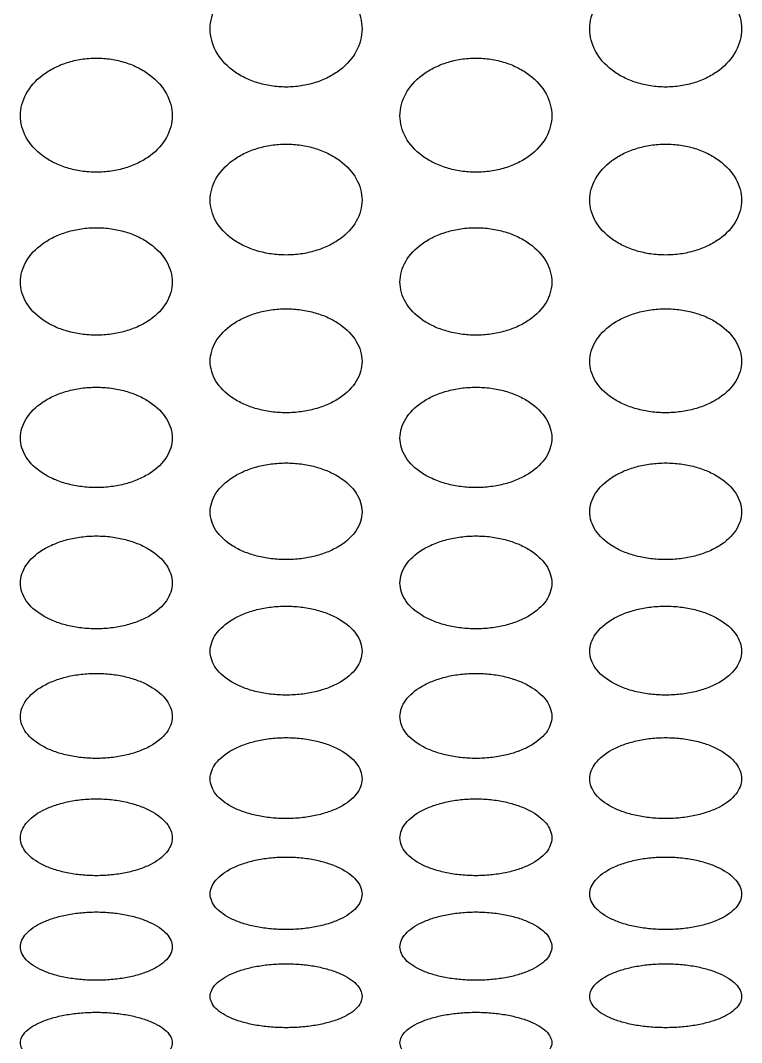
# Model space of a CAD drawing. Header units: millimetres. Extents: x 324 to 7054, y -67 to 2159.
# Drawn here: x 1586 to 1624, y 1336 to 1389.9 of the extents above; entities that cross this region are included whole.
import ezdxf

# ---------------------------------------------------------------- set-up
doc = ezdxf.new("R2010")
doc.units = ezdxf.units.MM
doc.header["$LTSCALE"] = 153.67
doc.layers.add('02___PRT_ALL_AXES', color=7, linetype='CONTINUOUS')

msp = doc.modelspace()

# ---------------------------------------------------------------- linework, layer by layer
at = {"layer": '02___PRT_ALL_AXES', "linetype": 'Continuous'}
for points in [[(1600.03476, 1386.352), (1599.76893, 1386.35226), (1599.24531, 1386.3916), (1598.48961, 1386.56664), (1597.79947, 1386.84746), (1596.98616, 1387.35475), (1596.24385, 1388.20188), (1595.9302, 1389.4141), (1596.24394, 1390.63195), (1596.98437, 1391.49607), (1597.79615, 1392.01762), (1598.48659, 1392.3083), (1599.24381, 1392.49019), (1599.76846, 1392.53111), (1600.03476, 1392.53138)], [(1600.03476, 1392.53138), (1600.30058, 1392.5311), (1600.8242, 1392.49034), (1601.5799, 1392.3092), (1602.27004, 1392.01937), (1603.08335, 1391.49783), (1603.82566, 1390.6329), (1604.13932, 1389.41179), (1603.82557, 1388.20283), (1603.08514, 1387.35646), (1602.27336, 1386.84917), (1601.58292, 1386.56751), (1600.8257, 1386.39175), (1600.30105, 1386.35226), (1600.03476, 1386.352)], [(1620.03476, 1386.352), (1619.76893, 1386.35226), (1619.24531, 1386.3916), (1618.48961, 1386.56664), (1617.79947, 1386.84746), (1616.98616, 1387.35475), (1616.24385, 1388.20188), (1615.9302, 1389.4141), (1616.24394, 1390.63195), (1616.98437, 1391.49607), (1617.79615, 1392.01762), (1618.48659, 1392.3083), (1619.24381, 1392.49019), (1619.76846, 1392.53111), (1620.03476, 1392.53138)], [(1620.03476, 1392.53138), (1620.30058, 1392.5311), (1620.8242, 1392.49034), (1621.5799, 1392.3092), (1622.27004, 1392.01937), (1623.08335, 1391.49783), (1623.82566, 1390.6329), (1624.13932, 1389.41179), (1623.82557, 1388.20283), (1623.08514, 1387.35646), (1622.27336, 1386.84917), (1621.58292, 1386.56751), (1620.8257, 1386.39175), (1620.30105, 1386.35226), (1620.03476, 1386.352)], [(1590.03476, 1381.86358), (1589.76893, 1381.86384), (1589.24531, 1381.90207), (1588.48961, 1382.07219), (1587.79947, 1382.34515), (1586.98616, 1382.8383), (1586.24385, 1383.66201), (1585.9302, 1384.84125), (1586.24394, 1386.02654), (1586.98437, 1386.86794), (1587.79615, 1387.37587), (1588.48659, 1387.65901), (1589.24381, 1387.83619), (1589.76846, 1387.87605), (1590.03476, 1387.87631)], [(1590.03476, 1387.87631), (1590.30058, 1387.87605), (1590.8242, 1387.83633), (1591.5799, 1387.65989), (1592.27004, 1387.37758), (1593.08335, 1386.86964), (1593.82566, 1386.02747), (1594.13932, 1384.839), (1593.82557, 1383.66294), (1593.08514, 1382.83996), (1592.27336, 1382.3468), (1591.58292, 1382.07304), (1590.8257, 1381.90221), (1590.30105, 1381.86383), (1590.03476, 1381.86358)], [(1610.03476, 1381.86358), (1609.76893, 1381.86384), (1609.24531, 1381.90207), (1608.48961, 1382.07219), (1607.79947, 1382.34515), (1606.98616, 1382.8383), (1606.24385, 1383.66201), (1605.9302, 1384.84125), (1606.24394, 1386.02654), (1606.98437, 1386.86794), (1607.79615, 1387.37587), (1608.48659, 1387.65901), (1609.24381, 1387.83619), (1609.76846, 1387.87605), (1610.03476, 1387.87631)], [(1610.03476, 1387.87631), (1610.30058, 1387.87605), (1610.8242, 1387.83633), (1611.5799, 1387.65989), (1612.27004, 1387.37758), (1613.08335, 1386.86964), (1613.82566, 1386.02747), (1614.13932, 1384.839), (1613.82557, 1383.66294), (1613.08514, 1382.83996), (1612.27336, 1382.3468), (1611.58292, 1382.07304), (1610.8257, 1381.90221), (1610.30105, 1381.86383), (1610.03476, 1381.86358)], [(1600.03476, 1377.5054), (1599.76893, 1377.50565), (1599.24531, 1377.54273), (1598.48961, 1377.70776), (1597.79947, 1377.97259), (1596.98616, 1378.45111), (1596.24385, 1379.25058), (1595.9302, 1380.39566), (1596.24394, 1381.54721), (1596.98437, 1382.36503), (1597.79615, 1382.85885), (1598.48659, 1383.13415), (1599.24381, 1383.30645), (1599.76846, 1383.34522), (1600.03476, 1383.34547)], [(1600.03476, 1383.34547), (1600.30058, 1383.34521), (1600.8242, 1383.30659), (1601.5799, 1383.13501), (1602.27004, 1382.86051), (1603.08335, 1382.36669), (1603.82566, 1381.54811), (1604.13932, 1380.39348), (1603.82557, 1379.25148), (1603.08514, 1378.45272), (1602.27336, 1377.9742), (1601.58292, 1377.70859), (1600.8257, 1377.54287), (1600.30105, 1377.50564), (1600.03476, 1377.5054)], [(1620.03476, 1377.5054), (1619.76893, 1377.50565), (1619.24531, 1377.54273), (1618.48961, 1377.70776), (1617.79947, 1377.97259), (1616.98616, 1378.45111), (1616.24385, 1379.25058), (1615.9302, 1380.39566), (1616.24394, 1381.54721), (1616.98437, 1382.36503), (1617.79615, 1382.85885), (1618.48659, 1383.13415), (1619.24381, 1383.30645), (1619.76846, 1383.34522), (1620.03476, 1383.34547)], [(1620.03476, 1383.34547), (1620.30058, 1383.34521), (1620.8242, 1383.30659), (1621.5799, 1383.13501), (1622.27004, 1382.86051), (1623.08335, 1382.36669), (1623.82566, 1381.54811), (1624.13932, 1380.39348), (1623.82557, 1379.25148), (1623.08514, 1378.45272), (1622.27336, 1377.9742), (1621.58292, 1377.70859), (1620.8257, 1377.54287), (1620.30105, 1377.50564), (1620.03476, 1377.5054)], [(1590.03476, 1373.28182), (1589.76893, 1373.28206), (1589.24531, 1373.31796), (1588.48961, 1373.47774), (1587.79947, 1373.73417), (1586.98616, 1374.19757), (1586.24385, 1374.972), (1585.9302, 1376.08178), (1586.24394, 1377.19844), (1586.98437, 1377.99186), (1587.79615, 1378.47107), (1588.48659, 1378.73827), (1589.24381, 1378.9055), (1589.76846, 1378.94314), (1590.03476, 1378.94338)], [(1590.03476, 1378.94338), (1590.30058, 1378.94313), (1590.8242, 1378.90564), (1591.5799, 1378.7391), (1592.27004, 1378.47269), (1593.08335, 1377.99347), (1593.82566, 1377.19931), (1594.13932, 1376.07967), (1593.82557, 1374.97288), (1593.08514, 1374.19914), (1592.27336, 1373.73572), (1591.58292, 1373.47854), (1590.8257, 1373.3181), (1590.30105, 1373.28205), (1590.03476, 1373.28182)], [(1610.03476, 1373.28182), (1609.76893, 1373.28206), (1609.24531, 1373.31796), (1608.48961, 1373.47774), (1607.79947, 1373.73417), (1606.98616, 1374.19757), (1606.24385, 1374.972), (1605.9302, 1376.08178), (1606.24394, 1377.19844), (1606.98437, 1377.99186), (1607.79615, 1378.47107), (1608.48659, 1378.73827), (1609.24381, 1378.9055), (1609.76846, 1378.94314), (1610.03476, 1378.94338)], [(1610.03476, 1378.94338), (1610.30058, 1378.94313), (1610.8242, 1378.90564), (1611.5799, 1378.7391), (1612.27004, 1378.47269), (1613.08335, 1377.99347), (1613.82566, 1377.19931), (1614.13932, 1376.07967), (1613.82557, 1374.97288), (1613.08514, 1374.19914), (1612.27336, 1373.73572), (1611.58292, 1373.47854), (1610.8257, 1373.3181), (1610.30105, 1373.28205), (1610.03476, 1373.28182)], [(1600.03476, 1369.19707), (1599.76893, 1369.1973), (1599.24531, 1369.23199), (1598.48961, 1369.38635), (1597.79947, 1369.63412), (1596.98616, 1370.08195), (1596.24385, 1370.83056), (1595.9302, 1371.90393), (1596.24394, 1372.98457), (1596.98437, 1373.75281), (1597.79615, 1374.21693), (1598.48659, 1374.47575), (1599.24381, 1374.63776), (1599.76846, 1374.67422), (1600.03476, 1374.67446)], [(1600.03476, 1374.67446), (1600.30058, 1374.67421), (1600.8242, 1374.6379), (1601.5799, 1374.47656), (1602.27004, 1374.2185), (1603.08335, 1373.75437), (1603.82566, 1372.98542), (1604.13932, 1371.90189), (1603.82557, 1370.83141), (1603.08514, 1370.08346), (1602.27336, 1369.63563), (1601.58292, 1369.38712), (1600.8257, 1369.23211), (1600.30105, 1369.19729), (1600.03476, 1369.19707)], [(1620.03476, 1369.19707), (1619.76893, 1369.1973), (1619.24531, 1369.23199), (1618.48961, 1369.38635), (1617.79947, 1369.63412), (1616.98616, 1370.08195), (1616.24385, 1370.83056), (1615.9302, 1371.90393), (1616.24394, 1372.98457), (1616.98437, 1373.75281), (1617.79615, 1374.21693), (1618.48659, 1374.47575), (1619.24381, 1374.63776), (1619.76846, 1374.67422), (1620.03476, 1374.67446)], [(1620.03476, 1374.67446), (1620.30058, 1374.67421), (1620.8242, 1374.6379), (1621.5799, 1374.47656), (1622.27004, 1374.2185), (1623.08335, 1373.75437), (1623.82566, 1372.98542), (1624.13932, 1371.90189), (1623.82557, 1370.83141), (1623.08514, 1370.08346), (1622.27336, 1369.63563), (1621.58292, 1369.38712), (1620.8257, 1369.23211), (1620.30105, 1369.19729), (1620.03476, 1369.19707)], [(1590.03476, 1365.25524), (1589.76893, 1365.25546), (1589.24531, 1365.28889), (1588.48961, 1365.4377), (1587.79947, 1365.67656), (1586.98616, 1366.10837), (1586.24385, 1366.83041), (1585.9302, 1367.86629), (1586.24394, 1368.90984), (1586.98437, 1369.65212), (1587.79615, 1370.10068), (1588.48659, 1370.35087), (1589.24381, 1370.50749), (1589.76846, 1370.54274), (1590.03476, 1370.54297)], [(1590.03476, 1370.54297), (1590.30058, 1370.54273), (1590.8242, 1370.50762), (1591.5799, 1370.35165), (1592.27004, 1370.1022), (1593.08335, 1369.65362), (1593.82566, 1368.91065), (1594.13932, 1367.86432), (1593.82557, 1366.83123), (1593.08514, 1366.10982), (1592.27336, 1365.67801), (1591.58292, 1365.43844), (1590.8257, 1365.28902), (1590.30105, 1365.25545), (1590.03476, 1365.25524)], [(1610.03476, 1365.25524), (1609.76893, 1365.25546), (1609.24531, 1365.28889), (1608.48961, 1365.4377), (1607.79947, 1365.67656), (1606.98616, 1366.10837), (1606.24385, 1366.83041), (1605.9302, 1367.86629), (1606.24394, 1368.90984), (1606.98437, 1369.65212), (1607.79615, 1370.10068), (1608.48659, 1370.35087), (1609.24381, 1370.50749), (1609.76846, 1370.54274), (1610.03476, 1370.54297)], [(1610.03476, 1370.54297), (1610.30058, 1370.54273), (1610.8242, 1370.50762), (1611.5799, 1370.35165), (1612.27004, 1370.1022), (1613.08335, 1369.65362), (1613.82566, 1368.91065), (1614.13932, 1367.86432), (1613.82557, 1366.83123), (1613.08514, 1366.10982), (1612.27336, 1365.67801), (1611.58292, 1365.43844), (1610.8257, 1365.28902), (1610.30105, 1365.25545), (1610.03476, 1365.25524)], [(1600.03476, 1361.46027), (1599.76893, 1361.46048), (1599.24531, 1361.49263), (1598.48961, 1361.63572), (1597.79947, 1361.86543), (1596.98616, 1362.28079), (1596.24385, 1362.97554), (1595.9302, 1363.9729), (1596.24394, 1364.9783), (1596.98437, 1365.69389), (1597.79615, 1366.12645), (1598.48659, 1366.36775), (1599.24381, 1366.51883), (1599.76846, 1366.55283), (1600.03476, 1366.55305)], [(1600.03476, 1366.55305), (1600.30058, 1366.55283), (1600.8242, 1366.51895), (1601.5799, 1366.3685), (1602.27004, 1366.12791), (1603.08335, 1365.69534), (1603.82566, 1364.97909), (1604.13932, 1363.971), (1603.82557, 1362.97633), (1603.08514, 1362.28219), (1602.27336, 1361.86683), (1601.58292, 1361.63643), (1600.8257, 1361.49275), (1600.30105, 1361.46048), (1600.03476, 1361.46027)], [(1620.03476, 1361.46027), (1619.76893, 1361.46048), (1619.24531, 1361.49263), (1618.48961, 1361.63572), (1617.79947, 1361.86543), (1616.98616, 1362.28079), (1616.24385, 1362.97554), (1615.9302, 1363.9729), (1616.24394, 1364.9783), (1616.98437, 1365.69389), (1617.79615, 1366.12645), (1618.48659, 1366.36775), (1619.24381, 1366.51883), (1619.76846, 1366.55283), (1620.03476, 1366.55305)], [(1620.03476, 1366.55305), (1620.30058, 1366.55283), (1620.8242, 1366.51895), (1621.5799, 1366.3685), (1622.27004, 1366.12791), (1623.08335, 1365.69534), (1623.82566, 1364.97909), (1624.13932, 1363.971), (1623.82557, 1362.97633), (1623.08514, 1362.28219), (1622.27336, 1361.86683), (1621.58292, 1361.63643), (1620.8257, 1361.49275), (1620.30105, 1361.46048), (1620.03476, 1361.46027)], [(1590.03476, 1357.81596), (1589.76893, 1357.81617), (1589.24531, 1357.847), (1588.48961, 1357.98423), (1587.79947, 1358.20457), (1586.98616, 1358.60305), (1586.24385, 1359.26982), (1585.9302, 1360.22765), (1586.24394, 1361.19392), (1586.98437, 1361.88208), (1587.79615, 1362.29821), (1588.48659, 1362.53038), (1589.24381, 1362.67576), (1589.76846, 1362.70849), (1590.03476, 1362.7087)], [(1590.03476, 1362.7087), (1590.30058, 1362.70848), (1590.8242, 1362.67589), (1591.5799, 1362.53111), (1592.27004, 1362.29961), (1593.08335, 1361.88348), (1593.82566, 1361.19467), (1594.13932, 1360.22583), (1593.82557, 1359.27058), (1593.08514, 1358.6044), (1592.27336, 1358.20591), (1591.58292, 1357.98491), (1590.8257, 1357.84711), (1590.30105, 1357.81617), (1590.03476, 1357.81596)], [(1610.03476, 1357.81596), (1609.76893, 1357.81617), (1609.24531, 1357.847), (1608.48961, 1357.98423), (1607.79947, 1358.20457), (1606.98616, 1358.60305), (1606.24385, 1359.26982), (1605.9302, 1360.22765), (1606.24394, 1361.19392), (1606.98437, 1361.88208), (1607.79615, 1362.29821), (1608.48659, 1362.53038), (1609.24381, 1362.67576), (1609.76846, 1362.70849), (1610.03476, 1362.7087)], [(1610.03476, 1362.7087), (1610.30058, 1362.70848), (1610.8242, 1362.67589), (1611.5799, 1362.53111), (1612.27004, 1362.29961), (1613.08335, 1361.88348), (1613.82566, 1361.19467), (1614.13932, 1360.22583), (1613.82557, 1359.27058), (1613.08514, 1358.6044), (1612.27336, 1358.20591), (1611.58292, 1357.98491), (1610.8257, 1357.84711), (1610.30105, 1357.81617), (1610.03476, 1357.81596)], [(1600.03476, 1354.32597), (1599.76893, 1354.32617), (1599.24531, 1354.35565), (1598.48961, 1354.48688), (1597.79947, 1354.69763), (1596.98616, 1355.07884), (1596.24385, 1355.71696), (1595.9302, 1356.63431), (1596.24394, 1357.56046), (1596.98437, 1358.22052), (1597.79615, 1358.61979), (1598.48659, 1358.84261), (1599.24381, 1358.98215), (1599.76846, 1359.01356), (1600.03476, 1359.01376)], [(1600.03476, 1359.01376), (1600.30058, 1359.01355), (1600.8242, 1358.98226), (1601.5799, 1358.8433), (1602.27004, 1358.62114), (1603.08335, 1358.22186), (1603.82566, 1357.56118), (1604.13932, 1356.63256), (1603.82557, 1355.71768), (1603.08514, 1355.08013), (1602.27336, 1354.69891), (1601.58292, 1354.48754), (1600.8257, 1354.35576), (1600.30105, 1354.32616), (1600.03476, 1354.32597)], [(1620.03476, 1354.32597), (1619.76893, 1354.32617), (1619.24531, 1354.35565), (1618.48961, 1354.48688), (1617.79947, 1354.69763), (1616.98616, 1355.07884), (1616.24385, 1355.71696), (1615.9302, 1356.63431), (1616.24394, 1357.56046), (1616.98437, 1358.22052), (1617.79615, 1358.61979), (1618.48659, 1358.84261), (1619.24381, 1358.98215), (1619.76846, 1359.01356), (1620.03476, 1359.01376)], [(1620.03476, 1359.01376), (1620.30058, 1359.01355), (1620.8242, 1358.98226), (1621.5799, 1358.8433), (1622.27004, 1358.62114), (1623.08335, 1358.22186), (1623.82566, 1357.56118), (1624.13932, 1356.63256), (1623.82557, 1355.71768), (1623.08514, 1355.08013), (1622.27336, 1354.69891), (1621.58292, 1354.48754), (1620.8257, 1354.35576), (1620.30105, 1354.32616), (1620.03476, 1354.32597)], [(1590.03476, 1350.99378), (1589.76893, 1350.99397), (1589.24531, 1351.02207), (1588.48961, 1351.14718), (1587.79947, 1351.34812), (1586.98616, 1351.71168), (1586.24385, 1352.32051), (1585.9302, 1353.19646), (1586.24394, 1354.08156), (1586.98437, 1354.71286), (1587.79615, 1355.09488), (1588.48659, 1355.30811), (1589.24381, 1355.44167), (1589.76846, 1355.47174), (1590.03476, 1355.47194)], [(1590.03476, 1355.47194), (1590.30058, 1355.47174), (1590.8242, 1355.44179), (1591.5799, 1355.30878), (1592.27004, 1355.09617), (1593.08335, 1354.71414), (1593.82566, 1354.08225), (1594.13932, 1353.19478), (1593.82557, 1352.3212), (1593.08514, 1351.7129), (1592.27336, 1351.34934), (1591.58292, 1351.1478), (1590.8257, 1351.02218), (1590.30105, 1350.99397), (1590.03476, 1350.99378)], [(1610.03476, 1350.99378), (1609.76893, 1350.99397), (1609.24531, 1351.02207), (1608.48961, 1351.14718), (1607.79947, 1351.34812), (1606.98616, 1351.71168), (1606.24385, 1352.32051), (1605.9302, 1353.19646), (1606.24394, 1354.08156), (1606.98437, 1354.71286), (1607.79615, 1355.09488), (1608.48659, 1355.30811), (1609.24381, 1355.44167), (1609.76846, 1355.47174), (1610.03476, 1355.47194)], [(1610.03476, 1355.47194), (1610.30058, 1355.47174), (1610.8242, 1355.44179), (1611.5799, 1355.30878), (1612.27004, 1355.09617), (1613.08335, 1354.71414), (1613.82566, 1354.08225), (1614.13932, 1353.19478), (1613.82557, 1352.3212), (1613.08514, 1351.7129), (1612.27336, 1351.34934), (1611.58292, 1351.1478), (1610.8257, 1351.02218), (1610.30105, 1350.99397), (1610.03476, 1350.99378)], [(1600.03476, 1347.82273), (1599.76893, 1347.82291), (1599.24531, 1347.84961), (1598.48961, 1347.96846), (1597.79947, 1348.15939), (1596.98616, 1348.50494), (1596.24385, 1349.08387), (1595.9302, 1349.91754), (1596.24394, 1350.76072), (1596.98437, 1351.36262), (1597.79615, 1351.72701), (1598.48659, 1351.93044), (1599.24381, 1352.05789), (1599.76846, 1352.08658), (1600.03476, 1352.08677)], [(1600.03476, 1352.08677), (1600.30058, 1352.08658), (1600.8242, 1352.05799), (1601.5799, 1351.93108), (1602.27004, 1351.72823), (1603.08335, 1351.36384), (1603.82566, 1350.76137), (1604.13932, 1349.91595), (1603.82557, 1349.08452), (1603.08514, 1348.5061), (1602.27336, 1348.16055), (1601.58292, 1347.96905), (1600.8257, 1347.8497), (1600.30105, 1347.82291), (1600.03476, 1347.82273)], [(1620.03476, 1347.82273), (1619.76893, 1347.82291), (1619.24531, 1347.84961), (1618.48961, 1347.96846), (1617.79947, 1348.15939), (1616.98616, 1348.50494), (1616.24385, 1349.08387), (1615.9302, 1349.91754), (1616.24394, 1350.76072), (1616.98437, 1351.36262), (1617.79615, 1351.72701), (1618.48659, 1351.93044), (1619.24381, 1352.05789), (1619.76846, 1352.08658), (1620.03476, 1352.08677)], [(1620.03476, 1352.08677), (1620.30058, 1352.08658), (1620.8242, 1352.05799), (1621.5799, 1351.93108), (1622.27004, 1351.72823), (1623.08335, 1351.36384), (1623.82566, 1350.76137), (1624.13932, 1349.91595), (1623.82557, 1349.08452), (1623.08514, 1348.5061), (1622.27336, 1348.16055), (1621.58292, 1347.96905), (1620.8257, 1347.8497), (1620.30105, 1347.82291), (1620.03476, 1347.82273)], [(1590.03476, 1344.816), (1589.76893, 1344.81617), (1589.24531, 1344.84143), (1588.48961, 1344.95391), (1587.79947, 1345.13464), (1586.98616, 1345.46183), (1586.24385, 1346.01028), (1585.9302, 1346.80084), (1586.24394, 1347.60125), (1586.98437, 1348.17314), (1587.79615, 1348.51954), (1588.48659, 1348.71297), (1589.24381, 1348.83418), (1589.76846, 1348.86147), (1590.03476, 1348.86165)], [(1590.03476, 1348.86165), (1590.30058, 1348.86146), (1590.8242, 1348.83428), (1591.5799, 1348.71358), (1592.27004, 1348.5207), (1593.08335, 1348.17431), (1593.82566, 1347.60187), (1594.13932, 1346.79933), (1593.82557, 1346.0109), (1593.08514, 1345.46293), (1592.27336, 1345.13574), (1591.58292, 1344.95447), (1590.8257, 1344.84152), (1590.30105, 1344.81616), (1590.03476, 1344.816)], [(1610.03476, 1344.816), (1609.76893, 1344.81617), (1609.24531, 1344.84143), (1608.48961, 1344.95391), (1607.79947, 1345.13464), (1606.98616, 1345.46183), (1606.24385, 1346.01028), (1605.9302, 1346.80084), (1606.24394, 1347.60125), (1606.98437, 1348.17314), (1607.79615, 1348.51954), (1608.48659, 1348.71297), (1609.24381, 1348.83418), (1609.76846, 1348.86147), (1610.03476, 1348.86165)], [(1610.03476, 1348.86165), (1610.30058, 1348.86146), (1610.8242, 1348.83428), (1611.5799, 1348.71358), (1612.27004, 1348.5207), (1613.08335, 1348.17431), (1613.82566, 1347.60187), (1614.13932, 1346.79933), (1613.82557, 1346.0109), (1613.08514, 1345.46293), (1612.27336, 1345.13574), (1611.58292, 1344.95447), (1610.8257, 1344.84152), (1610.30105, 1344.81616), (1610.03476, 1344.816)], [(1600.03476, 1341.97658), (1599.76893, 1341.97674), (1599.24531, 1342.00055), (1598.48961, 1342.10654), (1597.79947, 1342.2769), (1596.98616, 1342.58539), (1596.24385, 1343.10282), (1595.9302, 1343.84947), (1596.24394, 1344.60631), (1596.98437, 1345.14764), (1597.79615, 1345.47568), (1598.48659, 1345.65893), (1599.24381, 1345.77377), (1599.76846, 1345.79963), (1600.03476, 1345.7998)], [(1600.03476, 1345.7998), (1600.30058, 1345.79962), (1600.8242, 1345.77386), (1601.5799, 1345.6595), (1602.27004, 1345.47679), (1603.08335, 1345.14874), (1603.82566, 1344.6069), (1604.13932, 1343.84804), (1603.82557, 1343.10341), (1603.08514, 1342.58644), (1602.27336, 1342.27793), (1601.58292, 1342.10707), (1600.8257, 1342.00063), (1600.30105, 1341.97674), (1600.03476, 1341.97658)], [(1620.03476, 1341.97658), (1619.76893, 1341.97674), (1619.24531, 1342.00055), (1618.48961, 1342.10654), (1617.79947, 1342.2769), (1616.98616, 1342.58539), (1616.24385, 1343.10282), (1615.9302, 1343.84947), (1616.24394, 1344.60631), (1616.98437, 1345.14764), (1617.79615, 1345.47568), (1618.48659, 1345.65893), (1619.24381, 1345.77377), (1619.76846, 1345.79963), (1620.03476, 1345.7998)], [(1620.03476, 1345.7998), (1620.30058, 1345.79962), (1620.8242, 1345.77386), (1621.5799, 1345.6595), (1622.27004, 1345.47679), (1623.08335, 1345.14874), (1623.82566, 1344.6069), (1624.13932, 1343.84804), (1623.82557, 1343.10341), (1623.08514, 1342.58644), (1622.27336, 1342.27793), (1621.58292, 1342.10707), (1620.8257, 1342.00063), (1620.30105, 1341.97674), (1620.03476, 1341.97658)], [(1590.03476, 1339.30734), (1589.76893, 1339.30749), (1589.24531, 1339.32981), (1588.48961, 1339.42921), (1587.79947, 1339.58902), (1586.98616, 1339.87852), (1586.24385, 1340.36439), (1585.9302, 1341.0664), (1586.24394, 1341.77891), (1586.98437, 1342.28912), (1587.79615, 1342.59849), (1588.48659, 1342.77136), (1589.24381, 1342.87972), (1589.76846, 1342.90413), (1590.03476, 1342.90429)], [(1590.03476, 1342.90429), (1590.30058, 1342.90412), (1590.8242, 1342.87981), (1591.5799, 1342.7719), (1592.27004, 1342.59953), (1593.08335, 1342.29016), (1593.82566, 1341.77946), (1594.13932, 1341.06506), (1593.82557, 1340.36495), (1593.08514, 1339.8795), (1592.27336, 1339.58999), (1591.58292, 1339.42971), (1590.8257, 1339.32989), (1590.30105, 1339.30748), (1590.03476, 1339.30734)], [(1610.03476, 1339.30734), (1609.76893, 1339.30749), (1609.24531, 1339.32981), (1608.48961, 1339.42921), (1607.79947, 1339.58902), (1606.98616, 1339.87852), (1606.24385, 1340.36439), (1605.9302, 1341.0664), (1606.24394, 1341.77891), (1606.98437, 1342.28912), (1607.79615, 1342.59849), (1608.48659, 1342.77136), (1609.24381, 1342.87972), (1609.76846, 1342.90413), (1610.03476, 1342.90429)], [(1610.03476, 1342.90429), (1610.30058, 1342.90412), (1610.8242, 1342.87981), (1611.5799, 1342.7719), (1612.27004, 1342.59953), (1613.08335, 1342.29016), (1613.82566, 1341.77946), (1614.13932, 1341.06506), (1613.82557, 1340.36495), (1613.08514, 1339.8795), (1612.27336, 1339.58999), (1611.58292, 1339.42971), (1610.8257, 1339.32989), (1610.30105, 1339.30748), (1610.03476, 1339.30734)], [(1600.03476, 1336.81093), (1599.76893, 1336.81107), (1599.24531, 1336.83188), (1598.48961, 1336.9246), (1597.79947, 1337.0737), (1596.98616, 1337.34391), (1596.24385, 1337.79775), (1595.9302, 1338.4544), (1596.24394, 1339.12187), (1596.98437, 1339.60046), (1597.79615, 1339.89084), (1598.48659, 1340.05316), (1599.24381, 1340.15494), (1599.76846, 1340.17786), (1600.03476, 1340.17801)], [(1600.03476, 1340.17801), (1600.30058, 1340.17786), (1600.8242, 1340.15502), (1601.5799, 1340.05367), (1602.27004, 1339.89182), (1603.08335, 1339.60143), (1603.82566, 1339.12239), (1604.13932, 1338.45314), (1603.82557, 1337.79827), (1603.08514, 1337.34482), (1602.27336, 1337.0746), (1601.58292, 1336.92506), (1600.8257, 1336.83196), (1600.30105, 1336.81107), (1600.03476, 1336.81093)], [(1620.03476, 1336.81093), (1619.76893, 1336.81107), (1619.24531, 1336.83188), (1618.48961, 1336.9246), (1617.79947, 1337.0737), (1616.98616, 1337.34391), (1616.24385, 1337.79775), (1615.9302, 1338.4544), (1616.24394, 1339.12187), (1616.98437, 1339.60046), (1617.79615, 1339.89084), (1618.48659, 1340.05316), (1619.24381, 1340.15494), (1619.76846, 1340.17786), (1620.03476, 1340.17801)], [(1620.03476, 1340.17801), (1620.30058, 1340.17786), (1620.8242, 1340.15502), (1621.5799, 1340.05367), (1622.27004, 1339.89182), (1623.08335, 1339.60143), (1623.82566, 1339.12239), (1624.13932, 1338.45314), (1623.82557, 1337.79827), (1623.08514, 1337.34482), (1622.27336, 1337.0746), (1621.58292, 1336.92506), (1620.8257, 1336.83196), (1620.30105, 1336.81107), (1620.03476, 1336.81093)], [(1590.03476, 1334.48986), (1589.76893, 1334.48999), (1589.24531, 1334.50927), (1588.48961, 1334.59521), (1587.79947, 1334.73345), (1586.98616, 1334.9841), (1586.24385, 1335.40545), (1585.9302, 1336.0161), (1586.24394, 1336.63785), (1586.98437, 1337.08434), (1587.79615, 1337.35545), (1588.48659, 1337.50706), (1589.24381, 1337.60214), (1589.76846, 1337.62356), (1590.03476, 1337.6237)], [(1590.03476, 1337.6237), (1590.30058, 1337.62356), (1590.8242, 1337.60222), (1591.5799, 1337.50753), (1592.27004, 1337.35636), (1593.08335, 1337.08524), (1593.82566, 1336.63833), (1594.13932, 1336.01493), (1593.82557, 1335.40594), (1593.08514, 1334.98495), (1592.27336, 1334.73429), (1591.58292, 1334.59564), (1590.8257, 1334.50935), (1590.30105, 1334.48998), (1590.03476, 1334.48986)], [(1610.03476, 1334.48986), (1609.76893, 1334.48999), (1609.24531, 1334.50927), (1608.48961, 1334.59521), (1607.79947, 1334.73345), (1606.98616, 1334.9841), (1606.24385, 1335.40545), (1605.9302, 1336.0161), (1606.24394, 1336.63785), (1606.98437, 1337.08434), (1607.79615, 1337.35545), (1608.48659, 1337.50706), (1609.24381, 1337.60214), (1609.76846, 1337.62356), (1610.03476, 1337.6237)], [(1610.03476, 1337.6237), (1610.30058, 1337.62356), (1610.8242, 1337.60222), (1611.5799, 1337.50753), (1612.27004, 1337.35636), (1613.08335, 1337.08524), (1613.82566, 1336.63833), (1614.13932, 1336.01493), (1613.82557, 1335.40594), (1613.08514, 1334.98495), (1612.27336, 1334.73429), (1611.58292, 1334.59564), (1610.8257, 1334.50935), (1610.30105, 1334.48998), (1610.03476, 1334.48986)]]:
    msp.add_open_spline(points, degree=3, knots=[0, 0, 0, 0, 0.0625, 0.125, 0.1875, 0.25, 0.375, 0.5, 0.625, 0.75, 0.8125, 0.875, 0.9375, 1, 1, 1, 1], dxfattribs=at)

doc.saveas('drawing.dxf')
